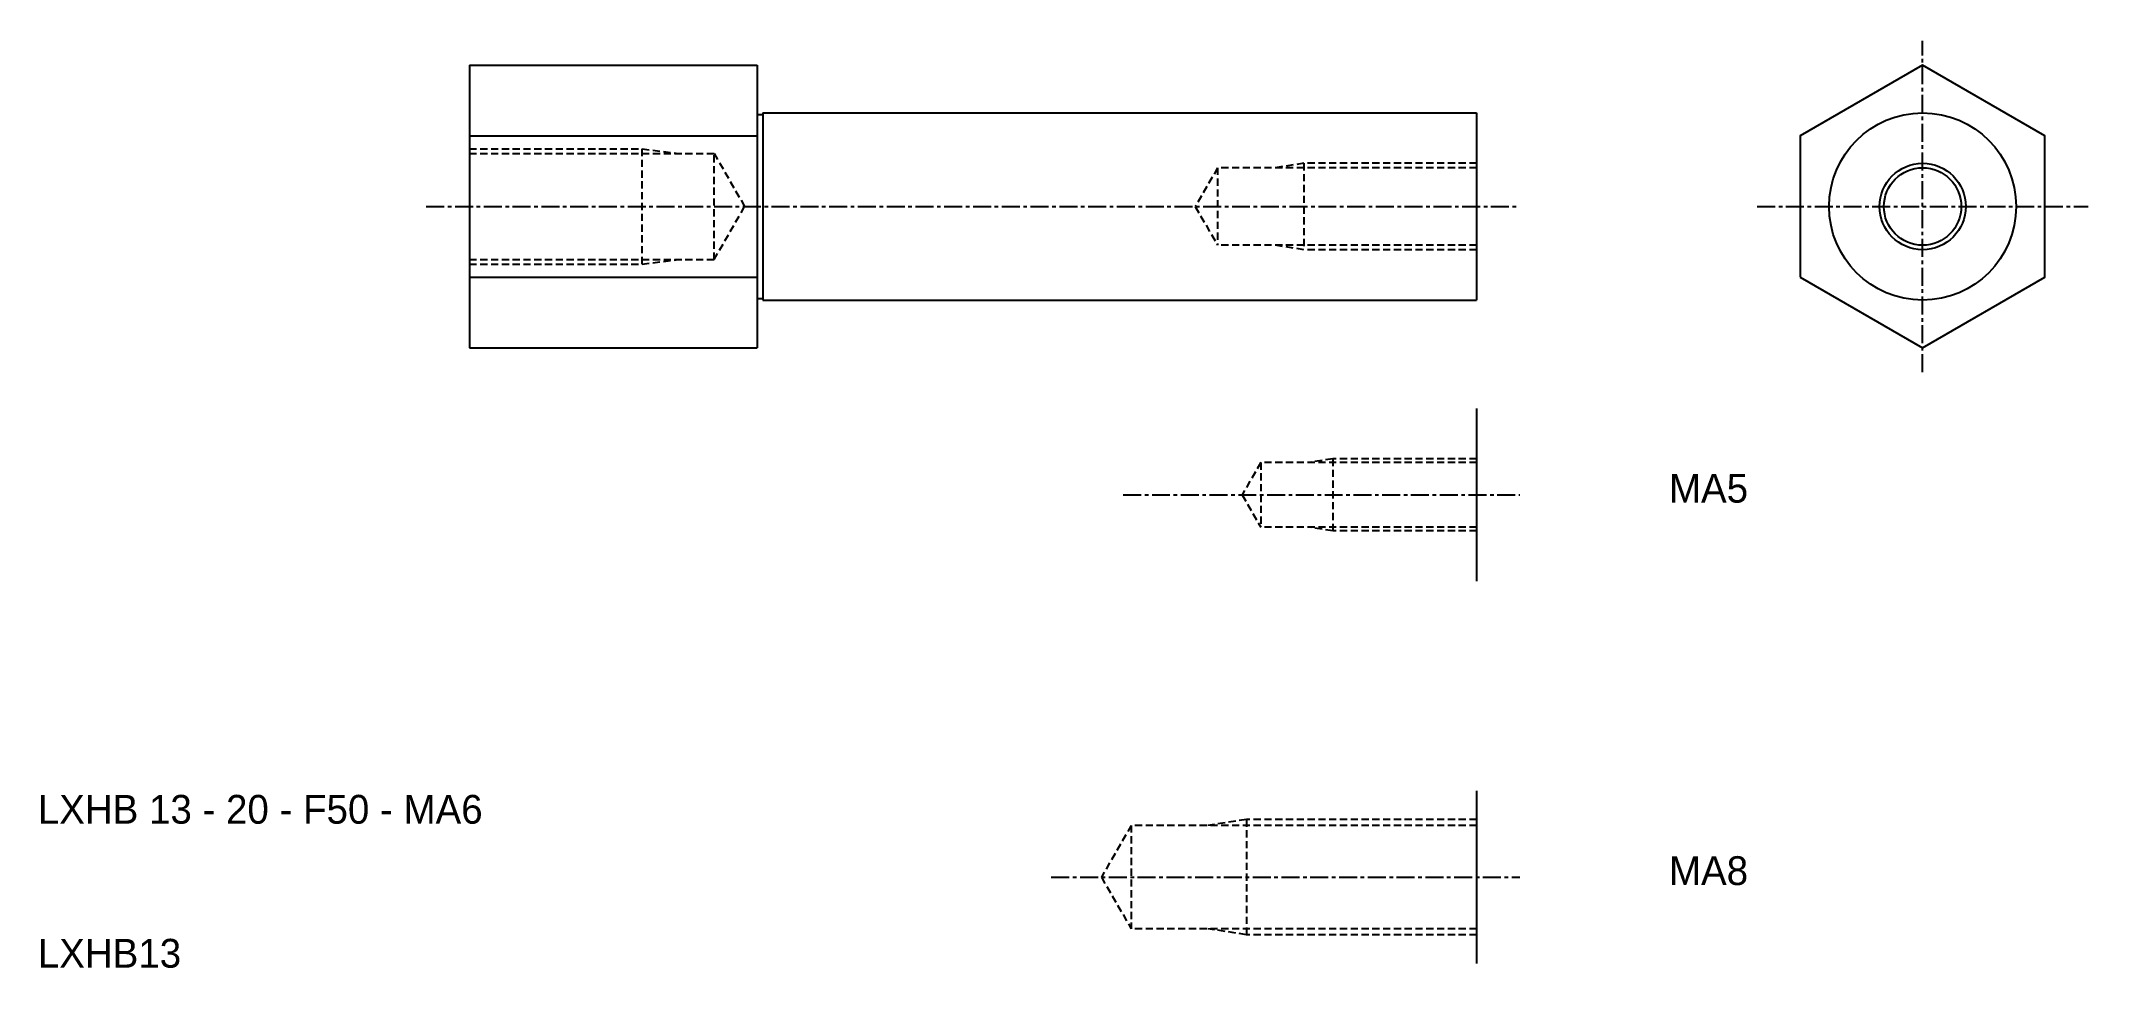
# Model space of a CAD drawing. Extents: x 89 to 231, y -4 to 60.
import ezdxf

# ---------------------------------------------------------------- set-up
doc = ezdxf.new("R2010")
doc.units = 0
doc.linetypes.add('CENTER', pattern=[2, 1.25, -0.25, 0.25, -0.25])
doc.linetypes.add('DASHED', pattern=[0.75, 0.5, -0.25])
doc.layers.get('0').update_dxf_attribs({"linetype": 'CONTINUOUS'})
doc.layers.add('CENTER', color=1, linetype='CENTER')

msp = doc.modelspace()

# ---------------------------------------------------------------- linework, layer by layer
at = {"color": 7, "linetype": 'CONTINUOUS'}
for p, q in [((118.87, 58.8), (118.87, 39.17)), ((118.87, 58.8), (138.87, 58.8)), ((138.87, 58.8), (138.87, 39.17)), ((138.87, 55.39), (139.27, 55.39)), ((139.27, 55.49), (139.27, 42.49)), ((139.27, 55.49), (188.87, 55.49)), ((188.87, 55.49), (188.87, 42.49)), ((118.87, 53.9), (138.87, 53.9)), ((118.87, 44.08), (138.87, 44.08)), ((138.87, 42.59), (139.27, 42.59)), ((139.27, 42.49), (188.87, 42.49)), ((118.87, 39.17), (138.87, 39.17)), ((188.87, 34.96), (188.87, 22.96)), ((188.87, 8.41), (188.87, -3.59))]:
    msp.add_line(p, q, dxfattribs=at)
at = {"color": 3, "linetype": 'DASHED'}
for p, q in [((118.87, 52.99), (130.87, 52.99)), ((118.87, 52.68), (135.87, 52.68)), ((130.87, 44.99), (130.87, 52.99)), ((130.87, 52.99), (133.37, 52.68)), ((135.87, 52.68), (138, 48.99)), ((135.87, 45.3), (135.87, 52.68)), ((170.87, 51.68), (169.31, 48.99)), ((188.87, 51.68), (170.87, 51.68)), ((170.87, 51.68), (170.87, 46.3)), ((176.87, 51.99), (174.87, 51.68)), ((188.87, 51.99), (176.87, 51.99)), ((176.87, 51.99), (176.87, 45.99)), ((135.87, 45.3), (138, 48.99)), ((169.31, 48.99), (170.87, 46.3)), ((188.87, 46.3), (170.87, 46.3)), ((176.87, 45.99), (174.87, 46.3)), ((188.87, 45.99), (176.87, 45.99)), ((118.87, 45.3), (135.87, 45.3)), ((118.87, 44.99), (130.87, 44.99)), ((130.87, 44.99), (133.37, 45.3)), ((178.87, 31.46), (177.2, 31.21)), ((178.87, 31.46), (178.87, 26.46)), ((188.87, 31.46), (178.87, 31.46)), ((173.87, 31.21), (172.57, 28.96)), ((173.87, 31.21), (173.87, 26.72)), ((188.87, 31.21), (173.87, 31.21)), ((172.57, 28.96), (173.87, 26.72)), ((188.87, 26.72), (173.87, 26.72)), ((178.87, 26.46), (177.2, 26.72)), ((188.87, 26.46), (178.87, 26.46)), ((164.87, 6), (162.79, 2.41)), ((188.87, 6), (164.87, 6)), ((164.87, 6), (164.87, -1.18)), ((172.87, 6.41), (170.2, 6)), ((188.87, 6.41), (172.87, 6.41)), ((172.87, 6.41), (172.87, -1.59)), ((162.79, 2.41), (164.87, -1.18)), ((188.87, -1.18), (164.87, -1.18)), ((172.87, -1.59), (170.2, -1.18)), ((188.87, -1.59), (172.87, -1.59))]:
    msp.add_line(p, q, dxfattribs=at)
at = {"color": 7, "linetype": 'CONTINUOUS'}
msp.add_lwpolyline([(211.37, 44.08), (219.87, 39.17), (228.37, 44.08), (228.37, 53.9), (219.87, 58.8), (211.37, 53.9)], close=True, dxfattribs=at)
for radius in [6.5, 2.69]:
    msp.add_circle((219.87, 48.99), radius, dxfattribs=at)
at = {"color": 3, "linetype": 'CONTINUOUS'}
msp.add_circle((219.87, 48.99), 3, dxfattribs=at)
at = {"layer": 'CENTER', "color": 1, "linetype": 'CENTER'}
for p, q in [((219.87, 37.49), (219.87, 60.49)), ((115.87, 48.99), (191.87, 48.99)), ((208.37, 48.99), (231.37, 48.99)), ((164.31, 28.96), (191.87, 28.96)), ((159.31, 2.41), (191.87, 2.41))]:
    msp.add_line(p, q, dxfattribs=at)

# ---------------------------------------------------------------- texts
at = {"color": 7, "linetype": 'CONTINUOUS'}
for s, p in [('MA5', (202.24, 28.42)), ('LXHB 13 - 20 - F50 - MA6', (88.87, 6.12)), ('MA8', (202.24, 1.86)), ('LXHB13', (88.87, -3.88))]:
    msp.add_text(s, height=2, dxfattribs=at).set_placement(p)

doc.saveas('drawing.dxf')
